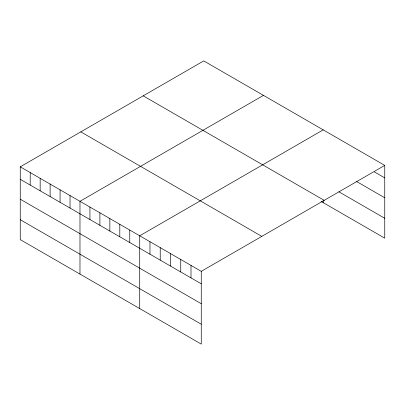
<?xml version="1.0" encoding="UTF-8"?>
<svg xmlns="http://www.w3.org/2000/svg" width="405" height="405" viewBox="0 0 405 405"><rect width="100%" height="100%" fill="white"/><g stroke="black" fill="none" stroke-linecap="round" stroke-linejoin="round"><path stroke-width="0.61" d="M20.25 166.83L201.26 271.33L201.26 344.108L20.25 239.608L20.25 166.83L203.74 60.892L384.75 165.392L384.75 238.17L321.109 201.432M263.473 95.377L79.982 201.315L79.982 274.094M323.205 129.863L139.715 235.801L139.715 308.58M201.26 271.33L384.75 165.392M374.493 171.958L384.75 177.876M356.678 181.567L384.75 197.777M338.863 191.783L384.75 218.275M143.188 95.848L324.197 200.353M80.803 131.868L261.812 236.373M20.25 179.314L201.26 283.814M20.25 199.209L201.26 303.715M20.25 219.707L201.26 324.213M323.205 200.774L323.205 202.642M191.003 265.412L191.003 277.896M180.741 259.489L180.741 271.973M170.485 253.565L170.485 266.05M160.228 247.642L160.228 260.126M149.971 241.724L149.971 254.208M129.762 230.055L129.762 242.534M119.804 224.304L119.804 236.788M109.851 218.558L109.851 231.042M99.893 212.807L99.893 225.291M89.94 207.061L89.94 219.545M70.03 195.564L70.03 208.048M60.072 189.818L60.072 202.303M50.119 184.072L50.119 196.557M40.161 178.321L40.161 190.806M30.208 172.576L30.208 185.06"/></g></svg>
